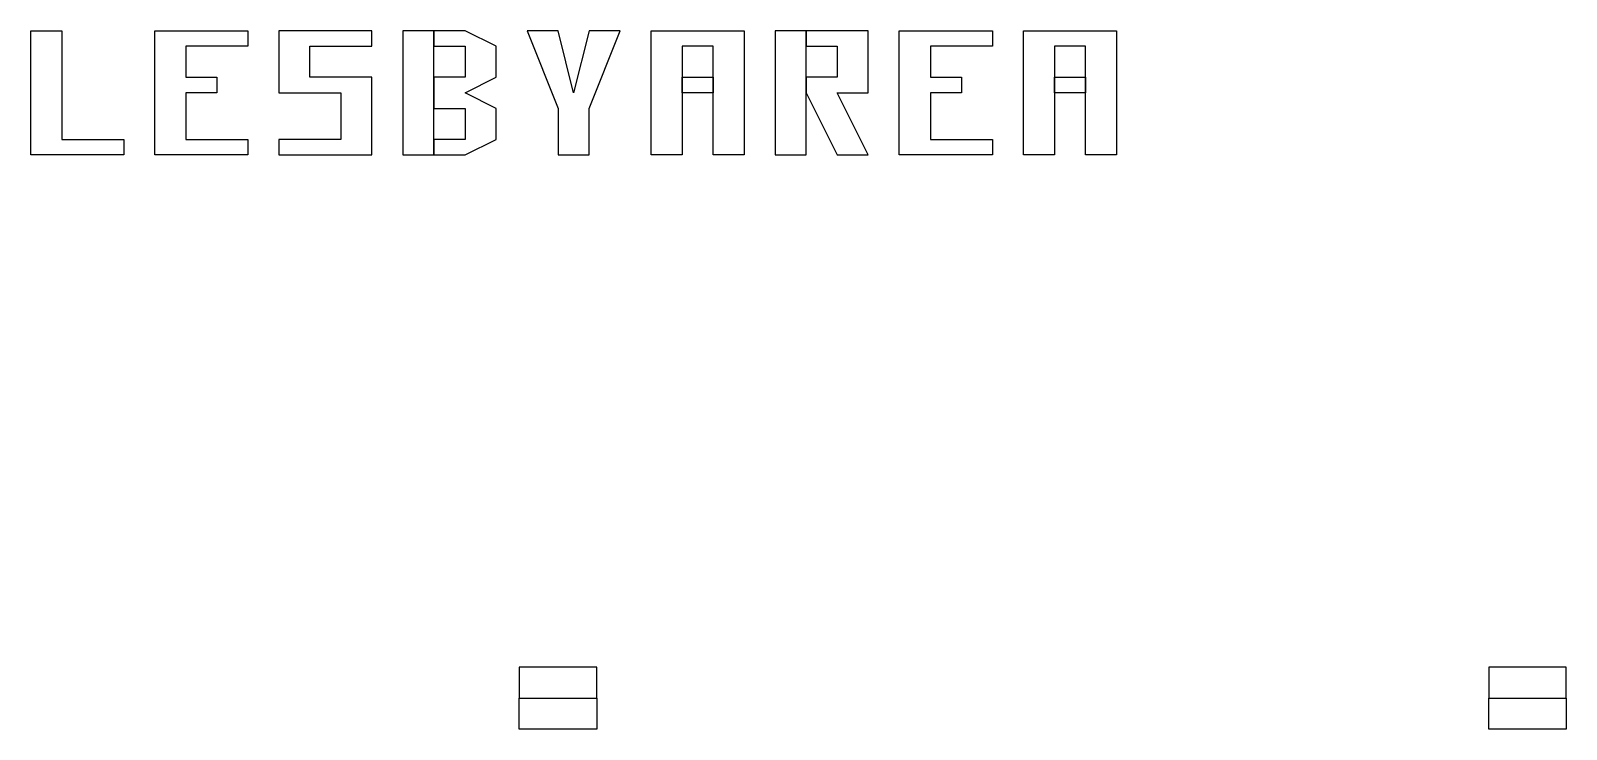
# Model space of a CAD drawing. Extents: x -25499 to 25499, y -25499 to 24195.
# Drawn here: x 7160 to 8150, y -16270 to -15820 of the extents above; entities that cross this region are included whole.
import ezdxf

# ---------------------------------------------------------------- set-up
doc = ezdxf.new("R2010")
doc.units = 0

# ---------------------------------------------------------------- blocks, each defined once
blk = doc.blocks.new('CHIP10')
for points in [[(975, 2250), (1025, 2250), (1025, 2230), (975, 2230), (975, 2250)], [(1600, 2250), (1650, 2250), (1650, 2230), (1600, 2230), (1600, 2250)]]:
    blk.add_lwpolyline(points)
blk = doc.blocks.new('CHIP20')
for points in [[(660, 100), (660, 180), (680, 180), (680, 110), (720, 110), (720, 100), (660, 100), (660, 100)], [(740, 100), (740, 180), (800, 180), (800, 170), (760, 170), (760, 150), (780, 150), (780, 140), (760, 140), (760, 110), (800, 110), (800, 100), (740, 100), (740, 100)], [(820, 100), (880, 100), (880, 150), (840, 150), (840, 170), (880, 170), (880, 180), (820, 180), (820, 140), (860, 140), (860, 110), (820, 110), (820, 100), (820, 100)], [(900, 100), (920, 100), (920, 180), (900, 180), (900, 100)], [(920, 100), (940, 100), (960, 110), (960, 130), (940, 140), (960, 150), (960, 170), (940, 180), (920, 180), (920, 170), (940, 170), (940, 150), (920, 150), (920, 130), (940, 130), (940, 110), (920, 110), (920, 100)], [(1000, 100), (1020, 100), (1020, 130), (1040, 180), (1020, 180), (1010, 140), (1000, 180), (980, 180), (1000, 130), (1000, 100), (1000, 100)], [(1060, 100), (1060, 180), (1120, 180), (1120, 100), (1100, 100), (1100, 170), (1080, 170), (1080, 100), (1060, 100)], [(1140, 100), (1160, 100), (1160, 180), (1140, 180), (1140, 100)], [(1160, 140), (1180, 100), (1200, 100), (1180, 140), (1200, 140), (1200, 180), (1160, 180), (1160, 170), (1180, 170), (1180, 150), (1160, 150), (1160, 140)], [(1220, 100), (1220, 180), (1280, 180), (1280, 170), (1240, 170), (1240, 150), (1260, 150), (1260, 140), (1240, 140), (1240, 110), (1280, 110), (1280, 100), (1220, 100), (1220, 100)], [(1300, 100), (1300, 180), (1360, 180), (1360, 100), (1340, 100), (1340, 170), (1320, 170), (1320, 100), (1300, 100)], [(1080, 140), (1080, 150), (1100, 150), (1100, 140), (1080, 140)], [(1320, 140), (1320, 150), (1340, 150), (1340, 140), (1320, 140)], [(975, -250), (1025, -250), (1025, -230), (975, -230), (975, -250)], [(1600, -250), (1650, -250), (1650, -230), (1600, -230), (1600, -250)]]:
    blk.add_lwpolyline(points)

msp = doc.modelspace()

# ---------------------------------------------------------------- block references
for name, p in [('CHIP20', (6500, -16000)), ('CHIP10', (6500, -18500))]:
    msp.add_blockref(name, p)

doc.saveas('drawing.dxf')
